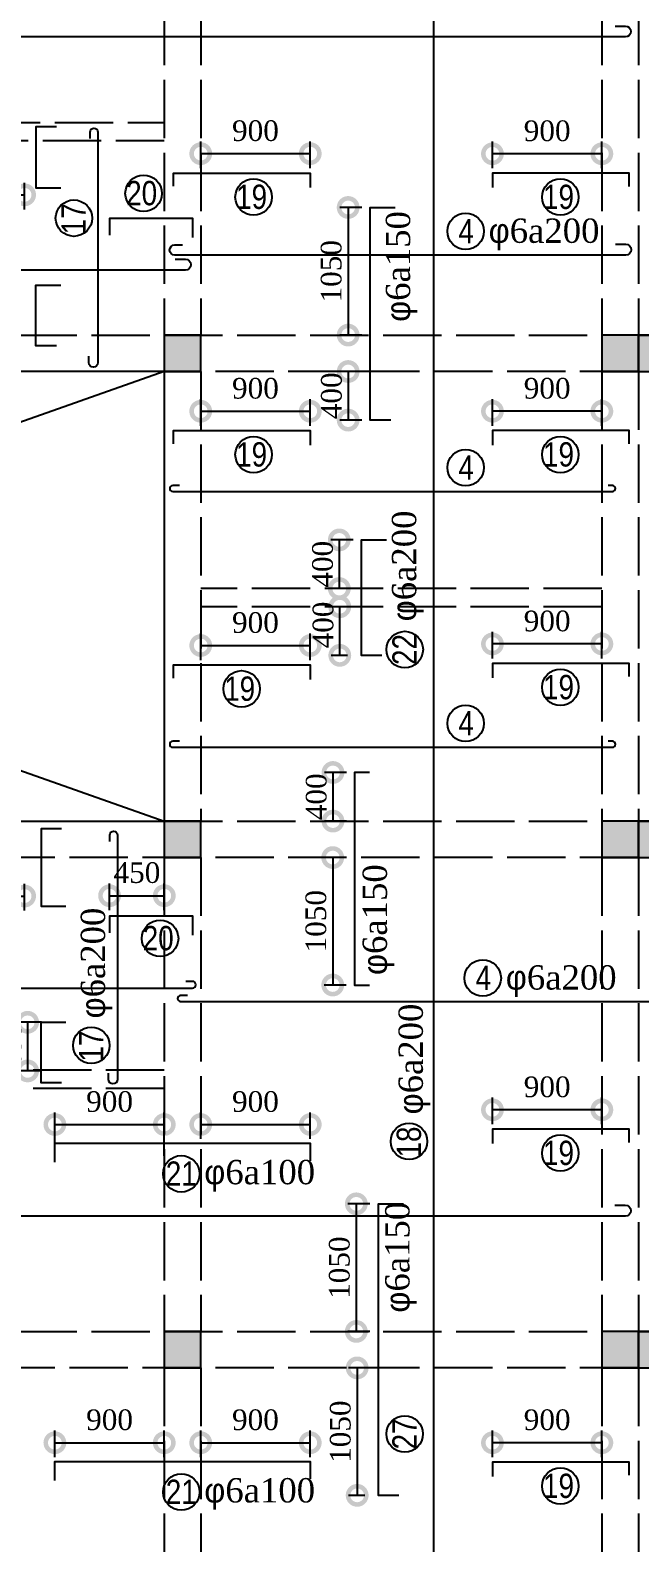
# Model space of a CAD drawing. Extents: x -105064 to -20964, y -943 to 58457.
# Drawn here: x -76599 to -71584, y 33593 to 46041 of the extents above; entities that cross this region are included whole.
import ezdxf

# ---------------------------------------------------------------- set-up
doc = ezdxf.new("R2010")
doc.units = 0
doc.header["$LTSCALE"] = 40
doc.linetypes.add('ACAD_ISO02W100', pattern=[15, 12, -3])
doc.layers.get('0').update_dxf_attribs({"linetype": 'CONTINUOUS'})
doc.layers.get('DEFPOINTS').update_dxf_attribs({"linetype": 'CONTINUOUS'})
for name, color, linetype in [('COT', 3, 'CONTINUOUS'), ('KTHUOT', 6, 'CONTINUOUS'), ('MANH', 2, 'CONTINUOUS'), ('TEXT', 7, 'CONTINUOUS'), ('THEP', 1, 'CONTINUOUS')]:
    doc.layers.add(name, color=color, linetype=linetype)
doc.styles.add('DIM-NEW', font='')
doc.styles.add('VNI-HELVE', font='')
doc.styles.add('VNI-TIMES', font='')
doc.styles.get('DIM-NEW').set_extended_font_data('VNI-Helve-Condense')
doc.styles.get('VNI-HELVE').set_extended_font_data('VNI-Helve')
doc.styles.get('VNI-TIMES').set_extended_font_data('VNI-Times')
doc.dimstyles.new('D1', dxfattribs={"dimscale": 0, "dimtxt": 300, "dimasz": 250, "dimexe": 250, "dimexo": 0, "dimgap": 160, "dimtad": 1, "dimdec": 0, "dimdsep": 46, "dimtxsty": 'VNI-HELVE', "dimblk1": 'ARCHTICK', "dimblk2": 'ARCHTICK', "dimsah": 1, "dimcen": 2.5, "dimclrd": 6, "dimclre": 6, "dimclrt": 6, "dimadec": 0, "dimazin": 0, "dimtfac": 1, "dimtdec": 0, "dimtmove": 0, "dimatfit": 3, "dimldrblk": 'ARCHTICK', "dimfxl": 1, "dimtolj": 1, "dimtzin": 0, "dimarcsym": 0})

# ---------------------------------------------------------------- blocks, each defined once
blk = doc.blocks.new('_DotSmall')
at = {"color": 0, "linetype": 'ByBlock', "const_width": 0.5}
blk.add_lwpolyline([(-0.0625, 0, 1), (0.0625, 0, 1)], format="xyb", close=True, dxfattribs=at)
blk = doc.blocks.new('*D115')
at = {"layer": 'DEFPOINTS', "color": 0, "linetype": 'Continuous', "transparency": 16777216}
for p in [(-76645, 44686), (-77096, 44496), (-76645, 44496)]:
    blk.add_point(p, dxfattribs=at)
at = {"layer": 'KTHUOT', "color": 9, "linetype": 'Continuous', "lineweight": -2, "transparency": 16777216}
for p, q in [((-77096, 44566), (-77096, 44786)), ((-76645, 44566), (-76645, 44786)), ((-77096, 44686), (-76645, 44686))]:
    blk.add_line(p, q, dxfattribs=at)
at = {"layer": 'KTHUOT', "color": 9, "linetype": 'Continuous', "lineweight": -2, "transparency": 16777216, "xscale": 300, "yscale": 300, "zscale": 300, "rotation": 180}
blk.add_blockref('_DotSmall', (-77096, 44686), dxfattribs=at)
at = {"layer": 'KTHUOT', "color": 9, "linetype": 'Continuous', "lineweight": -2, "transparency": 16777216, "xscale": 300, "yscale": 300, "zscale": 300}
blk.add_blockref('_DotSmall', (-76645, 44686), dxfattribs=at)
at = {"layer": 'KTHUOT', "color": 7, "linetype": 'Continuous', "transparency": 16777216, "insert": (-76871, 44874), "char_height": 170, "attachment_point": 5, "style": 'VNI-TIMES'}
blk.add_mtext('\\A1;450', dxfattribs=at)
blk = doc.blocks.new('_ARCHTICK')
at = {"color": 0, "linetype": 'ByBlock', "const_width": 0.15}
blk.add_lwpolyline([(-0.5, -0.5), (0.5, 0.5)], dxfattribs=at)
blk = doc.blocks.new('*D146')
at = {"layer": 'DEFPOINTS', "color": 0, "linetype": 'Continuous', "transparency": 16777216}
for p in [(-74295, 42905), (-75196, 42715), (-74295, 42715)]:
    blk.add_point(p, dxfattribs=at)
at = {"layer": 'KTHUOT', "color": 9, "linetype": 'Continuous', "lineweight": -2, "transparency": 16777216}
for p, q in [((-75196, 42785), (-75196, 43005)), ((-74295, 42785), (-74295, 43005)), ((-75196, 42905), (-74295, 42905))]:
    blk.add_line(p, q, dxfattribs=at)
at = {"layer": 'KTHUOT', "color": 9, "linetype": 'Continuous', "lineweight": -2, "transparency": 16777216, "xscale": 300, "yscale": 300, "zscale": 300, "rotation": 180}
blk.add_blockref('_DotSmall', (-75196, 42905), dxfattribs=at)
at = {"layer": 'KTHUOT', "color": 9, "linetype": 'Continuous', "lineweight": -2, "transparency": 16777216, "xscale": 300, "yscale": 300, "zscale": 300}
blk.add_blockref('_DotSmall', (-74295, 42905), dxfattribs=at)
at = {"layer": 'KTHUOT', "color": 7, "linetype": 'Continuous', "transparency": 16777216, "insert": (-74746, 43093), "char_height": 170, "attachment_point": 5, "style": 'VNI-TIMES'}
blk.add_mtext('\\A1;900', dxfattribs=at)
blk = doc.blocks.new('*D147')
at = {"layer": 'DEFPOINTS', "color": 0, "linetype": 'Continuous', "transparency": 16777216}
for p in [(-72796, 42905), (-72796, 42715), (-71896, 42715)]:
    blk.add_point(p, dxfattribs=at)
at = {"layer": 'KTHUOT', "color": 9, "linetype": 'Continuous', "lineweight": -2, "transparency": 16777216}
for p, q in [((-72796, 42785), (-72796, 43005)), ((-71896, 42785), (-71896, 43005)), ((-71896, 42905), (-72796, 42905))]:
    blk.add_line(p, q, dxfattribs=at)
at = {"layer": 'KTHUOT', "color": 9, "linetype": 'Continuous', "lineweight": -2, "transparency": 16777216, "xscale": 300, "yscale": 300, "zscale": 300, "rotation": 180}
blk.add_blockref('_DotSmall', (-72796, 42905), dxfattribs=at)
at = {"layer": 'KTHUOT', "color": 9, "linetype": 'Continuous', "lineweight": -2, "transparency": 16777216, "xscale": 300, "yscale": 300, "zscale": 300}
blk.add_blockref('_DotSmall', (-71896, 42905), dxfattribs=at)
at = {"layer": 'KTHUOT', "color": 7, "linetype": 'Continuous', "transparency": 16777216, "insert": (-72346, 43093), "char_height": 170, "attachment_point": 5, "style": 'VNI-TIMES'}
blk.add_mtext('\\A1;900', dxfattribs=at)
blk = doc.blocks.new('*D149')
at = {"layer": 'DEFPOINTS', "color": 0, "linetype": 'Continuous', "transparency": 16777216}
for p in [(-72796, 40990), (-72796, 40800), (-71896, 40800)]:
    blk.add_point(p, dxfattribs=at)
at = {"layer": 'KTHUOT', "color": 9, "linetype": 'Continuous', "lineweight": -2, "transparency": 16777216}
for p, q in [((-72796, 40870), (-72796, 41090)), ((-71896, 40870), (-71896, 41090)), ((-71896, 40990), (-72796, 40990))]:
    blk.add_line(p, q, dxfattribs=at)
at = {"layer": 'KTHUOT', "color": 9, "linetype": 'Continuous', "lineweight": -2, "transparency": 16777216, "xscale": 300, "yscale": 300, "zscale": 300, "rotation": 180}
blk.add_blockref('_DotSmall', (-72796, 40990), dxfattribs=at)
at = {"layer": 'KTHUOT', "color": 9, "linetype": 'Continuous', "lineweight": -2, "transparency": 16777216, "xscale": 300, "yscale": 300, "zscale": 300}
blk.add_blockref('_DotSmall', (-71896, 40990), dxfattribs=at)
at = {"layer": 'KTHUOT', "color": 7, "linetype": 'Continuous', "transparency": 16777216, "insert": (-72346, 41178), "char_height": 170, "attachment_point": 5, "style": 'VNI-TIMES'}
blk.add_mtext('\\A1;900', dxfattribs=at)
blk = doc.blocks.new('*D148')
at = {"layer": 'DEFPOINTS', "color": 0, "linetype": 'Continuous', "transparency": 16777216}
for p in [(-74295, 40977), (-75196, 40787), (-74295, 40787)]:
    blk.add_point(p, dxfattribs=at)
at = {"layer": 'KTHUOT', "color": 9, "linetype": 'Continuous', "lineweight": -2, "transparency": 16777216}
for p, q in [((-75196, 40857), (-75196, 41077)), ((-75196, 40977), (-74295, 40977)), ((-74295, 40857), (-74295, 41077))]:
    blk.add_line(p, q, dxfattribs=at)
at = {"layer": 'KTHUOT', "color": 9, "linetype": 'Continuous', "lineweight": -2, "transparency": 16777216, "xscale": 300, "yscale": 300, "zscale": 300, "rotation": 180}
blk.add_blockref('_DotSmall', (-75196, 40977), dxfattribs=at)
at = {"layer": 'KTHUOT', "color": 9, "linetype": 'Continuous', "lineweight": -2, "transparency": 16777216, "xscale": 300, "yscale": 300, "zscale": 300}
blk.add_blockref('_DotSmall', (-74295, 40977), dxfattribs=at)
at = {"layer": 'KTHUOT', "color": 7, "linetype": 'Continuous', "transparency": 16777216, "insert": (-74746, 41165), "char_height": 170, "attachment_point": 5, "style": 'VNI-TIMES'}
blk.add_mtext('\\A1;900', dxfattribs=at)
blk = doc.blocks.new('*D192')
at = {"layer": 'DEFPOINTS', "color": 0, "linetype": 'Continuous', "transparency": 16777216}
for p in [(-75496, 34416), (-76396, 34227), (-75496, 34227)]:
    blk.add_point(p, dxfattribs=at)
at = {"layer": 'KTHUOT', "color": 9, "linetype": 'Continuous', "lineweight": -2, "transparency": 16777216}
for p, q in [((-76396, 34297), (-76396, 34516)), ((-75496, 34297), (-75496, 34516)), ((-76396, 34416), (-75496, 34416))]:
    blk.add_line(p, q, dxfattribs=at)
at = {"layer": 'KTHUOT', "color": 9, "linetype": 'Continuous', "lineweight": -2, "transparency": 16777216, "xscale": 300, "yscale": 300, "zscale": 300, "rotation": 180}
blk.add_blockref('_DotSmall', (-76396, 34416), dxfattribs=at)
at = {"layer": 'KTHUOT', "color": 9, "linetype": 'Continuous', "lineweight": -2, "transparency": 16777216, "xscale": 300, "yscale": 300, "zscale": 300}
blk.add_blockref('_DotSmall', (-75496, 34416), dxfattribs=at)
at = {"layer": 'KTHUOT', "color": 7, "linetype": 'Continuous', "transparency": 16777216, "insert": (-75946, 34604), "char_height": 170, "attachment_point": 5, "style": 'VNI-TIMES'}
blk.add_mtext('\\A1;900', dxfattribs=at)
blk = doc.blocks.new('*D191')
at = {"layer": 'DEFPOINTS', "color": 0, "linetype": 'Continuous', "transparency": 16777216}
for p in [(-74295, 34416), (-75196, 34227), (-74295, 34227)]:
    blk.add_point(p, dxfattribs=at)
at = {"layer": 'KTHUOT', "color": 9, "linetype": 'Continuous', "lineweight": -2, "transparency": 16777216}
for p, q in [((-75196, 34297), (-75196, 34516)), ((-74295, 34297), (-74295, 34516)), ((-75196, 34416), (-74295, 34416))]:
    blk.add_line(p, q, dxfattribs=at)
at = {"layer": 'KTHUOT', "color": 9, "linetype": 'Continuous', "lineweight": -2, "transparency": 16777216, "xscale": 300, "yscale": 300, "zscale": 300, "rotation": 180}
blk.add_blockref('_DotSmall', (-75196, 34416), dxfattribs=at)
at = {"layer": 'KTHUOT', "color": 9, "linetype": 'Continuous', "lineweight": -2, "transparency": 16777216, "xscale": 300, "yscale": 300, "zscale": 300}
blk.add_blockref('_DotSmall', (-74295, 34416), dxfattribs=at)
at = {"layer": 'KTHUOT', "color": 7, "linetype": 'Continuous', "transparency": 16777216, "insert": (-74746, 34604), "char_height": 170, "attachment_point": 5, "style": 'VNI-TIMES'}
blk.add_mtext('\\A1;900', dxfattribs=at)
blk = doc.blocks.new('*D193')
at = {"layer": 'DEFPOINTS', "color": 0, "linetype": 'Continuous', "transparency": 16777216}
for p in [(-72796, 34416), (-72796, 34227), (-71896, 34227)]:
    blk.add_point(p, dxfattribs=at)
at = {"layer": 'KTHUOT', "color": 9, "linetype": 'Continuous', "lineweight": -2, "transparency": 16777216}
for p, q in [((-72796, 34297), (-72796, 34516)), ((-71896, 34297), (-71896, 34516)), ((-71896, 34416), (-72796, 34416))]:
    blk.add_line(p, q, dxfattribs=at)
at = {"layer": 'KTHUOT', "color": 9, "linetype": 'Continuous', "lineweight": -2, "transparency": 16777216, "xscale": 300, "yscale": 300, "zscale": 300, "rotation": 180}
blk.add_blockref('_DotSmall', (-72796, 34416), dxfattribs=at)
at = {"layer": 'KTHUOT', "color": 9, "linetype": 'Continuous', "lineweight": -2, "transparency": 16777216, "xscale": 300, "yscale": 300, "zscale": 300}
blk.add_blockref('_DotSmall', (-71896, 34416), dxfattribs=at)
at = {"layer": 'KTHUOT', "color": 7, "linetype": 'Continuous', "transparency": 16777216, "insert": (-72346, 34604), "char_height": 170, "attachment_point": 5, "style": 'VNI-TIMES'}
blk.add_mtext('\\A1;900', dxfattribs=at)
blk = doc.blocks.new('*D255')
at = {"layer": 'DEFPOINTS', "color": 0, "linetype": 'Continuous', "transparency": 16777216}
for p in [(-75496, 37035), (-76396, 36707), (-75496, 36707)]:
    blk.add_point(p, dxfattribs=at)
at = {"layer": 'KTHUOT', "color": 9, "linetype": 'Continuous', "lineweight": -2, "transparency": 16777216}
for p, q in [((-76396, 36777), (-76396, 37135)), ((-75496, 36777), (-75496, 37135)), ((-76396, 37035), (-75496, 37035))]:
    blk.add_line(p, q, dxfattribs=at)
at = {"layer": 'KTHUOT', "color": 9, "linetype": 'Continuous', "lineweight": -2, "transparency": 16777216, "xscale": 300, "yscale": 300, "zscale": 300, "rotation": 180}
blk.add_blockref('_DotSmall', (-76396, 37035), dxfattribs=at)
at = {"layer": 'KTHUOT', "color": 9, "linetype": 'Continuous', "lineweight": -2, "transparency": 16777216, "xscale": 300, "yscale": 300, "zscale": 300}
blk.add_blockref('_DotSmall', (-75496, 37035), dxfattribs=at)
at = {"layer": 'KTHUOT', "color": 7, "linetype": 'Continuous', "transparency": 16777216, "insert": (-75946, 37223), "char_height": 170, "attachment_point": 5, "style": 'VNI-TIMES'}
blk.add_mtext('\\A1;900', dxfattribs=at)
blk = doc.blocks.new('*D254')
at = {"layer": 'DEFPOINTS', "color": 0, "linetype": 'Continuous', "transparency": 16777216}
for p in [(-74295, 37035), (-75196, 36846), (-74295, 36846)]:
    blk.add_point(p, dxfattribs=at)
at = {"layer": 'KTHUOT', "color": 9, "linetype": 'Continuous', "lineweight": -2, "transparency": 16777216}
for p, q in [((-75196, 36916), (-75196, 37135)), ((-74295, 36916), (-74295, 37135)), ((-75196, 37035), (-74295, 37035))]:
    blk.add_line(p, q, dxfattribs=at)
at = {"layer": 'KTHUOT', "color": 9, "linetype": 'Continuous', "lineweight": -2, "transparency": 16777216, "xscale": 300, "yscale": 300, "zscale": 300, "rotation": 180}
blk.add_blockref('_DotSmall', (-75196, 37035), dxfattribs=at)
at = {"layer": 'KTHUOT', "color": 9, "linetype": 'Continuous', "lineweight": -2, "transparency": 16777216, "xscale": 300, "yscale": 300, "zscale": 300}
blk.add_blockref('_DotSmall', (-74295, 37035), dxfattribs=at)
at = {"layer": 'KTHUOT', "color": 7, "linetype": 'Continuous', "transparency": 16777216, "insert": (-74746, 37223), "char_height": 170, "attachment_point": 5, "style": 'VNI-TIMES'}
blk.add_mtext('\\A1;900', dxfattribs=at)
blk = doc.blocks.new('*D253')
at = {"layer": 'DEFPOINTS', "color": 0, "linetype": 'Continuous', "transparency": 16777216}
for p in [(-72796, 37156), (-72796, 36967), (-71896, 36967)]:
    blk.add_point(p, dxfattribs=at)
at = {"layer": 'KTHUOT', "color": 9, "linetype": 'Continuous', "lineweight": -2, "transparency": 16777216}
for p, q in [((-72796, 37037), (-72796, 37256)), ((-71896, 37037), (-71896, 37256)), ((-71896, 37156), (-72796, 37156))]:
    blk.add_line(p, q, dxfattribs=at)
at = {"layer": 'KTHUOT', "color": 9, "linetype": 'Continuous', "lineweight": -2, "transparency": 16777216, "xscale": 300, "yscale": 300, "zscale": 300, "rotation": 180}
blk.add_blockref('_DotSmall', (-72796, 37156), dxfattribs=at)
at = {"layer": 'KTHUOT', "color": 9, "linetype": 'Continuous', "lineweight": -2, "transparency": 16777216, "xscale": 300, "yscale": 300, "zscale": 300}
blk.add_blockref('_DotSmall', (-71896, 37156), dxfattribs=at)
at = {"layer": 'KTHUOT', "color": 7, "linetype": 'Continuous', "transparency": 16777216, "insert": (-72346, 37344), "char_height": 170, "attachment_point": 5, "style": 'VNI-TIMES'}
blk.add_mtext('\\A1;900', dxfattribs=at)
blk = doc.blocks.new('*D264')
at = {"layer": 'DEFPOINTS', "color": 0, "linetype": 'Continuous', "transparency": 16777216}
for p in [(-76645, 38915), (-77096, 38725), (-76645, 38725)]:
    blk.add_point(p, dxfattribs=at)
at = {"layer": 'KTHUOT', "color": 9, "linetype": 'Continuous', "lineweight": -2, "transparency": 16777216}
for p, q in [((-77096, 38795), (-77096, 39015)), ((-76645, 38795), (-76645, 39015)), ((-77096, 38915), (-76645, 38915))]:
    blk.add_line(p, q, dxfattribs=at)
at = {"layer": 'KTHUOT', "color": 9, "linetype": 'Continuous', "lineweight": -2, "transparency": 16777216, "xscale": 300, "yscale": 300, "zscale": 300, "rotation": 180}
blk.add_blockref('_DotSmall', (-77096, 38915), dxfattribs=at)
at = {"layer": 'KTHUOT', "color": 9, "linetype": 'Continuous', "lineweight": -2, "transparency": 16777216, "xscale": 300, "yscale": 300, "zscale": 300}
blk.add_blockref('_DotSmall', (-76645, 38915), dxfattribs=at)
at = {"layer": 'KTHUOT', "color": 7, "linetype": 'Continuous', "transparency": 16777216, "insert": (-76871, 39103), "char_height": 170, "attachment_point": 5, "style": 'VNI-TIMES'}
blk.add_mtext('\\A1;450', dxfattribs=at)
blk = doc.blocks.new('*D280')
at = {"layer": 'DEFPOINTS', "color": 0, "linetype": 'Continuous', "transparency": 16777216}
for p in [(-75496, 38918), (-75946, 38729), (-75496, 38729)]:
    blk.add_point(p, dxfattribs=at)
at = {"layer": 'KTHUOT', "color": 9, "linetype": 'Continuous', "lineweight": -2, "transparency": 16777216}
for p, q in [((-75946, 38799), (-75946, 39018)), ((-75496, 38799), (-75496, 39018)), ((-75946, 38918), (-75496, 38918))]:
    blk.add_line(p, q, dxfattribs=at)
at = {"layer": 'KTHUOT', "color": 9, "linetype": 'Continuous', "lineweight": -2, "transparency": 16777216, "xscale": 300, "yscale": 300, "zscale": 300, "rotation": 180}
blk.add_blockref('_DotSmall', (-75946, 38918), dxfattribs=at)
at = {"layer": 'KTHUOT', "color": 9, "linetype": 'Continuous', "lineweight": -2, "transparency": 16777216, "xscale": 300, "yscale": 300, "zscale": 300}
blk.add_blockref('_DotSmall', (-75496, 38918), dxfattribs=at)
at = {"layer": 'KTHUOT', "color": 7, "linetype": 'Continuous', "transparency": 16777216, "insert": (-75721, 39107), "char_height": 170, "attachment_point": 5, "style": 'VNI-TIMES'}
blk.add_mtext('\\A1;450', dxfattribs=at)
blk = doc.blocks.new('*D338')
at = {"layer": 'DEFPOINTS', "color": 0, "linetype": 'Continuous', "transparency": 16777216}
for p in [(-74295, 45025), (-75196, 44835), (-74295, 44835)]:
    blk.add_point(p, dxfattribs=at)
at = {"layer": 'KTHUOT', "color": 9, "linetype": 'Continuous', "lineweight": -2, "transparency": 16777216}
for p, q in [((-75196, 44905), (-75196, 45125)), ((-74295, 44905), (-74295, 45125)), ((-75196, 45025), (-74295, 45025))]:
    blk.add_line(p, q, dxfattribs=at)
at = {"layer": 'KTHUOT', "color": 9, "linetype": 'Continuous', "lineweight": -2, "transparency": 16777216, "xscale": 300, "yscale": 300, "zscale": 300, "rotation": 180}
blk.add_blockref('_DotSmall', (-75196, 45025), dxfattribs=at)
at = {"layer": 'KTHUOT', "color": 9, "linetype": 'Continuous', "lineweight": -2, "transparency": 16777216, "xscale": 300, "yscale": 300, "zscale": 300}
blk.add_blockref('_DotSmall', (-74295, 45025), dxfattribs=at)
at = {"layer": 'KTHUOT', "color": 7, "linetype": 'Continuous', "transparency": 16777216, "insert": (-74746, 45213), "char_height": 170, "attachment_point": 5, "style": 'VNI-TIMES'}
blk.add_mtext('\\A1;900', dxfattribs=at)
blk = doc.blocks.new('*D339')
at = {"layer": 'DEFPOINTS', "color": 0, "linetype": 'Continuous', "transparency": 16777216}
for p in [(-72796, 45024), (-72796, 44835), (-71896, 44835)]:
    blk.add_point(p, dxfattribs=at)
at = {"layer": 'KTHUOT', "color": 9, "linetype": 'Continuous', "lineweight": -2, "transparency": 16777216}
for p, q in [((-72796, 44905), (-72796, 45124)), ((-71896, 44905), (-71896, 45124)), ((-71896, 45024), (-72796, 45024))]:
    blk.add_line(p, q, dxfattribs=at)
at = {"layer": 'KTHUOT', "color": 9, "linetype": 'Continuous', "lineweight": -2, "transparency": 16777216, "xscale": 300, "yscale": 300, "zscale": 300, "rotation": 180}
blk.add_blockref('_DotSmall', (-72796, 45024), dxfattribs=at)
at = {"layer": 'KTHUOT', "color": 9, "linetype": 'Continuous', "lineweight": -2, "transparency": 16777216, "xscale": 300, "yscale": 300, "zscale": 300}
blk.add_blockref('_DotSmall', (-71896, 45024), dxfattribs=at)
at = {"layer": 'KTHUOT', "color": 7, "linetype": 'Continuous', "transparency": 16777216, "insert": (-72346, 45212), "char_height": 170, "attachment_point": 5, "style": 'VNI-TIMES'}
blk.add_mtext('\\A1;900', dxfattribs=at)
blk = doc.blocks.new('*D348')
at = {"layer": 'DEFPOINTS', "color": 0, "linetype": 'Continuous', "transparency": 16777216}
for p in [(-73801, 44582), (-73983, 43532), (-73801, 43532)]:
    blk.add_point(p, dxfattribs=at)
at = {"layer": 'KTHUOT', "color": 9, "linetype": 'Continuous', "lineweight": -2, "transparency": 16777216}
for p, q in [((-73871, 44582), (-74053, 44582)), ((-73983, 44582), (-73983, 43532)), ((-73871, 43532), (-74053, 43532))]:
    blk.add_line(p, q, dxfattribs=at)
at = {"layer": 'KTHUOT', "color": 9, "linetype": 'Continuous', "lineweight": -2, "transparency": 16777216, "xscale": 300, "yscale": 300, "zscale": 300}
for p, rotation in [((-73983, 44582), 90), ((-73983, 43532), 270)]:
    blk.add_blockref('_DotSmall', p, dxfattribs=dict(at, rotation=rotation))
at = {"layer": 'KTHUOT', "color": 7, "linetype": 'Continuous', "transparency": 16777216, "insert": (-74122, 44057), "char_height": 170, "attachment_point": 5, "rotation": 90, "style": 'VNI-TIMES'}
blk.add_mtext('\\A1;1050', dxfattribs=at)
blk = doc.blocks.new('*D363')
at = {"layer": 'DEFPOINTS', "color": 0, "linetype": 'Continuous', "transparency": 16777216}
for p in [(-73801, 43232), (-73983, 42832), (-73801, 42832)]:
    blk.add_point(p, dxfattribs=at)
at = {"layer": 'KTHUOT', "color": 9, "linetype": 'Continuous', "lineweight": -2, "transparency": 16777216}
for p, q in [((-73871, 43232), (-74053, 43232)), ((-73983, 43232), (-73983, 42832)), ((-73871, 42832), (-74053, 42832))]:
    blk.add_line(p, q, dxfattribs=at)
at = {"layer": 'KTHUOT', "color": 9, "linetype": 'Continuous', "lineweight": -2, "transparency": 16777216, "xscale": 300, "yscale": 300, "zscale": 300}
for p, rotation in [((-73983, 43232), 90), ((-73983, 42832), 270)]:
    blk.add_blockref('_DotSmall', p, dxfattribs=dict(at, rotation=rotation))
at = {"layer": 'KTHUOT', "color": 7, "linetype": 'Continuous', "transparency": 16777216, "insert": (-74120, 43032), "char_height": 170, "attachment_point": 5, "rotation": 90, "style": 'VNI-TIMES'}
blk.add_mtext('\\A1;400', dxfattribs=at)
blk = doc.blocks.new('*D372')
at = {"layer": 'DEFPOINTS', "color": 0, "linetype": 'Continuous', "transparency": 16777216}
for p in [(-74052, 41296), (-73919, 41296), (-73919, 40896)]:
    blk.add_point(p, dxfattribs=at)
at = {"layer": 'KTHUOT', "color": 9, "linetype": 'Continuous', "lineweight": -2, "transparency": 16777216}
for p, q in [((-73989, 41296), (-74122, 41296)), ((-74052, 40896), (-74052, 41296)), ((-73989, 40896), (-74122, 40896))]:
    blk.add_line(p, q, dxfattribs=at)
at = {"layer": 'KTHUOT', "color": 9, "linetype": 'Continuous', "lineweight": -2, "transparency": 16777216, "xscale": 300, "yscale": 300, "zscale": 300}
for p, rotation in [((-74052, 41296), 90), ((-74052, 40896), 270)]:
    blk.add_blockref('_DotSmall', p, dxfattribs=dict(at, rotation=rotation))
at = {"layer": 'KTHUOT', "color": 7, "linetype": 'Continuous', "transparency": 16777216, "insert": (-74189, 41146), "char_height": 170, "attachment_point": 5, "rotation": 90, "style": 'VNI-TIMES'}
blk.add_mtext('\\A1;400', dxfattribs=at)
blk = doc.blocks.new('*D373')
at = {"layer": 'DEFPOINTS', "color": 0, "linetype": 'Continuous', "transparency": 16777216}
for p in [(-73873, 41846), (-74056, 41446), (-73873, 41446)]:
    blk.add_point(p, dxfattribs=at)
at = {"layer": 'KTHUOT', "color": 9, "linetype": 'Continuous', "lineweight": -2, "transparency": 16777216}
for p, q in [((-73943, 41846), (-74126, 41846)), ((-74056, 41846), (-74056, 41446)), ((-73943, 41446), (-74126, 41446))]:
    blk.add_line(p, q, dxfattribs=at)
at = {"layer": 'KTHUOT', "color": 9, "linetype": 'Continuous', "lineweight": -2, "transparency": 16777216, "xscale": 300, "yscale": 300, "zscale": 300}
for p, rotation in [((-74056, 41846), 90), ((-74056, 41446), 270)]:
    blk.add_blockref('_DotSmall', p, dxfattribs=dict(at, rotation=rotation))
at = {"layer": 'KTHUOT', "color": 7, "linetype": 'Continuous', "transparency": 16777216, "insert": (-74193, 41646), "char_height": 170, "attachment_point": 5, "rotation": 90, "style": 'VNI-TIMES'}
blk.add_mtext('\\A1;400', dxfattribs=at)
blk = doc.blocks.new('*D429')
at = {"layer": 'DEFPOINTS', "color": 0, "linetype": 'Continuous', "transparency": 16777216}
for p in [(-73930, 39232), (-74110, 38183), (-73930, 38183)]:
    blk.add_point(p, dxfattribs=at)
at = {"layer": 'KTHUOT', "color": 9, "linetype": 'Continuous', "lineweight": -2, "transparency": 16777216}
for p, q in [((-74000, 39232), (-74180, 39232)), ((-74110, 39232), (-74110, 38183)), ((-74000, 38183), (-74180, 38183))]:
    blk.add_line(p, q, dxfattribs=at)
at = {"layer": 'KTHUOT', "color": 9, "linetype": 'Continuous', "lineweight": -2, "transparency": 16777216, "xscale": 300, "yscale": 300, "zscale": 300}
for p, rotation in [((-74110, 39232), 90), ((-74110, 38183), 270)]:
    blk.add_blockref('_DotSmall', p, dxfattribs=dict(at, rotation=rotation))
at = {"layer": 'KTHUOT', "color": 7, "linetype": 'Continuous', "transparency": 16777216, "insert": (-74248, 38708), "char_height": 170, "attachment_point": 5, "rotation": 90, "style": 'VNI-TIMES'}
blk.add_mtext('\\A1;1050', dxfattribs=at)
blk = doc.blocks.new('*D430')
at = {"layer": 'DEFPOINTS', "color": 0, "linetype": 'Continuous', "transparency": 16777216}
for p in [(-73734, 36382), (-73916, 35332), (-73734, 35332)]:
    blk.add_point(p, dxfattribs=at)
at = {"layer": 'KTHUOT', "color": 9, "linetype": 'Continuous', "lineweight": -2, "transparency": 16777216}
for p, q in [((-73804, 36382), (-73986, 36382)), ((-73916, 36382), (-73916, 35332)), ((-73804, 35332), (-73986, 35332))]:
    blk.add_line(p, q, dxfattribs=at)
at = {"layer": 'KTHUOT', "color": 9, "linetype": 'Continuous', "lineweight": -2, "transparency": 16777216, "xscale": 300, "yscale": 300, "zscale": 300}
for p, rotation in [((-73916, 36382), 90), ((-73916, 35332), 270)]:
    blk.add_blockref('_DotSmall', p, dxfattribs=dict(at, rotation=rotation))
at = {"layer": 'KTHUOT', "color": 7, "linetype": 'Continuous', "transparency": 16777216, "insert": (-74055, 35857), "char_height": 170, "attachment_point": 5, "rotation": 90, "style": 'VNI-TIMES'}
blk.add_mtext('\\A1;1050', dxfattribs=at)
blk = doc.blocks.new('*D431')
at = {"layer": 'DEFPOINTS', "color": 0, "linetype": 'Continuous', "transparency": 16777216}
for p in [(-73776, 35032), (-73909, 33983), (-73776, 33983)]:
    blk.add_point(p, dxfattribs=at)
at = {"layer": 'KTHUOT', "color": 9, "linetype": 'Continuous', "lineweight": -2, "transparency": 16777216}
for p, q in [((-73846, 35032), (-73979, 35032)), ((-73909, 35032), (-73909, 33983)), ((-73846, 33983), (-73979, 33983))]:
    blk.add_line(p, q, dxfattribs=at)
at = {"layer": 'KTHUOT', "color": 9, "linetype": 'Continuous', "lineweight": -2, "transparency": 16777216, "xscale": 300, "yscale": 300, "zscale": 300}
for p, rotation in [((-73909, 35032), 90), ((-73909, 33983), 270)]:
    blk.add_blockref('_DotSmall', p, dxfattribs=dict(at, rotation=rotation))
at = {"layer": 'KTHUOT', "color": 7, "linetype": 'Continuous', "transparency": 16777216, "insert": (-74047, 34507), "char_height": 170, "attachment_point": 5, "rotation": 90, "style": 'VNI-TIMES'}
blk.add_mtext('\\A1;1050', dxfattribs=at)
blk = doc.blocks.new('*D433')
at = {"layer": 'DEFPOINTS', "color": 0, "linetype": 'Continuous', "transparency": 16777216}
for p in [(-73801, 43232), (-73983, 42832), (-73801, 42832)]:
    blk.add_point(p, dxfattribs=at)
at = {"layer": 'KTHUOT', "color": 9, "linetype": 'Continuous', "lineweight": -2, "transparency": 16777216}
for p, q in [((-73871, 43232), (-74053, 43232)), ((-73983, 43232), (-73983, 42832)), ((-73871, 42832), (-74053, 42832))]:
    blk.add_line(p, q, dxfattribs=at)
at = {"layer": 'KTHUOT', "color": 9, "linetype": 'Continuous', "lineweight": -2, "transparency": 16777216, "xscale": 300, "yscale": 300, "zscale": 300}
for p, rotation in [((-73983, 43232), 90), ((-73983, 42832), 270)]:
    blk.add_blockref('_DotSmall', p, dxfattribs=dict(at, rotation=rotation))
at = {"layer": 'KTHUOT', "color": 7, "linetype": 'Continuous', "transparency": 16777216, "insert": (-74120, 43032), "char_height": 170, "attachment_point": 5, "rotation": 90, "style": 'VNI-TIMES'}
blk.add_mtext('\\A1;400', dxfattribs=at)
blk = doc.blocks.new('*D434')
at = {"layer": 'DEFPOINTS', "color": 0, "linetype": 'Continuous', "transparency": 16777216}
for p in [(-73926, 39932), (-74108, 39532), (-73926, 39532)]:
    blk.add_point(p, dxfattribs=at)
at = {"layer": 'KTHUOT', "color": 9, "linetype": 'Continuous', "lineweight": -2, "transparency": 16777216}
for p, q in [((-73996, 39932), (-74178, 39932)), ((-74108, 39932), (-74108, 39532)), ((-73996, 39532), (-74178, 39532))]:
    blk.add_line(p, q, dxfattribs=at)
at = {"layer": 'KTHUOT', "color": 9, "linetype": 'Continuous', "lineweight": -2, "transparency": 16777216, "xscale": 300, "yscale": 300, "zscale": 300}
for p, rotation in [((-74108, 39932), 90), ((-74108, 39532), 270)]:
    blk.add_blockref('_DotSmall', p, dxfattribs=dict(at, rotation=rotation))
at = {"layer": 'KTHUOT', "color": 7, "linetype": 'Continuous', "transparency": 16777216, "insert": (-74245, 39732), "char_height": 170, "attachment_point": 5, "rotation": 90, "style": 'VNI-TIMES'}
blk.add_mtext('\\A1;400', dxfattribs=at)
blk = doc.blocks.new('*D450')
at = {"layer": 'DEFPOINTS', "color": 0, "linetype": 'Continuous', "transparency": 16777216}
for p in [(-76437, 37876), (-76620, 37476), (-76437, 37476)]:
    blk.add_point(p, dxfattribs=at)
at = {"layer": 'KTHUOT', "color": 9, "linetype": 'Continuous', "lineweight": -2, "transparency": 16777216}
for p, q in [((-76507, 37876), (-76690, 37876)), ((-76620, 37876), (-76620, 37476)), ((-76507, 37476), (-76690, 37476))]:
    blk.add_line(p, q, dxfattribs=at)
at = {"layer": 'KTHUOT', "color": 9, "linetype": 'Continuous', "lineweight": -2, "transparency": 16777216, "xscale": 300, "yscale": 300, "zscale": 300}
for p, rotation in [((-76620, 37876), 90), ((-76620, 37476), 270)]:
    blk.add_blockref('_DotSmall', p, dxfattribs=dict(at, rotation=rotation))
at = {"layer": 'KTHUOT', "color": 7, "linetype": 'Continuous', "transparency": 16777216, "insert": (-76757, 37676), "char_height": 170, "attachment_point": 5, "rotation": 90, "style": 'VNI-TIMES'}
blk.add_mtext('\\A1;400', dxfattribs=at)

msp = doc.modelspace()

# ---------------------------------------------------------------- linework, layer by layer
at = {"layer": 'COT'}
for points in [[(-75495.8, 43232.4), (-75195.8, 43232.4), (-75195.8, 43532.4), (-75495.8, 43532.4)], [(-71895.8, 43232.4), (-71595.8, 43232.4), (-71595.8, 43532.4), (-71895.8, 43532.4)], [(-71595.8, 43232.4), (-71295.8, 43232.4), (-71295.8, 43532.4), (-71595.8, 43532.4)], [(-75495.8, 39232.4), (-75195.8, 39232.4), (-75195.8, 39532.4), (-75495.8, 39532.4)], [(-71895.8, 39232.4), (-71595.8, 39232.4), (-71595.8, 39532.4), (-71895.8, 39532.4)], [(-71595.8, 39232.4), (-71295.8, 39232.4), (-71295.8, 39532.4), (-71595.8, 39532.4)], [(-75495.8, 35032.4), (-75195.8, 35032.4), (-75195.8, 35332.4), (-75495.8, 35332.4)], [(-71895.8, 35032.4), (-71595.8, 35032.4), (-71595.8, 35332.4), (-71895.8, 35332.4)], [(-71595.8, 35032.4), (-71295.8, 35032.4), (-71295.8, 35332.4), (-71595.8, 35332.4)]]:
    msp.add_lwpolyline(points, close=True, dxfattribs=at)
for points in [[(-75495.8, 43232.4), (-75195.8, 43232.4), (-75495.8, 43532.4), (-75195.8, 43532.4)], [(-71895.8, 43232.4), (-71595.8, 43232.4), (-71895.8, 43532.4), (-71595.8, 43532.4)], [(-71595.8, 43232.4), (-71295.8, 43232.4), (-71595.8, 43532.4), (-71295.8, 43532.4)], [(-75495.8, 39232.4), (-75195.8, 39232.4), (-75495.8, 39532.4), (-75195.8, 39532.4)], [(-71895.8, 39232.4), (-71595.8, 39232.4), (-71895.8, 39532.4), (-71595.8, 39532.4)], [(-71595.8, 39232.4), (-71295.8, 39232.4), (-71595.8, 39532.4), (-71295.8, 39532.4)], [(-75495.8, 35032.4), (-75195.8, 35032.4), (-75495.8, 35332.4), (-75195.8, 35332.4)], [(-71895.8, 35032.4), (-71595.8, 35032.4), (-71895.8, 35332.4), (-71595.8, 35332.4)], [(-71595.8, 35032.4), (-71295.8, 35032.4), (-71595.8, 35332.4), (-71295.8, 35332.4)]]:
    msp.add_solid(points, dxfattribs=at)
at = {"layer": 'KTHUOT', "color": 6, "linetype": 'Continuous'}
for centre in [(-75666.5, 44698.3), (-74761.5, 44668.2), (-72236.8, 44667.6), (-76239.7, 44494.3), (-73016.7, 44386.3), (-74761.5, 42548.2), (-72236.8, 42548.2), (-73016.7, 42441.4), (-73517.3, 40943.8), (-74860.1, 40620.1), (-72236.8, 40632.9), (-73016.7, 40336.6), (-75530.2, 38566.8), (-72875.6, 38240.6), (-76096.7, 37686.1), (-73482.1, 36896.4), (-72236.8, 36799.7), (-75356.3, 36629), (-73518, 34488.3), (-75356.3, 34010.1), (-72236.8, 34059.7)]:
    msp.add_circle(centre, 150, dxfattribs=at)
at = {"layer": 'MANH', "linetype": 'ACAD_ISO02W100'}
for p, q in [((-75495.8, 47432.4), (-75495.8, 43532.4)), ((-75195.8, 47432.4), (-75195.8, 43532.4)), ((-71895.8, 47432.4), (-71895.8, 43532.4)), ((-71595.8, 47432.4), (-71595.8, 43532.4)), ((-78795.8, 45282.4), (-75495.8, 45282.4)), ((-77095.8, 45132.4), (-75495.8, 45132.4)), ((-79095.8, 43532.4), (-75495.8, 43532.4)), ((-75495.8, 43532.4), (-71895.8, 43532.4)), ((-71595.8, 43532.4), (-68595.8, 43532.4)), ((-75195.8, 43232.4), (-75195.8, 39532.4)), ((-71595.8, 43232.4), (-75195.8, 43232.4)), ((-71895.8, 43232.4), (-71895.8, 39532.4)), ((-71595.8, 43232.4), (-71595.8, 39532.4)), ((-71895.8, 41445.8), (-75195.8, 41445.8)), ((-71895.8, 41295.8), (-75195.8, 41295.8)), ((-75495.8, 39532.4), (-71895.8, 39532.4)), ((-71595.8, 39532.4), (-69145.8, 39532.4)), ((-75195.8, 39232.4), (-78795.8, 39232.4)), ((-75495.8, 39232.4), (-75495.8, 35332.4)), ((-75195.8, 39232.4), (-75195.8, 35332.4)), ((-71595.8, 39232.4), (-75195.8, 39232.4)), ((-71895.8, 39232.4), (-71895.8, 35332.4)), ((-71595.8, 39232.4), (-71595.8, 35332.4)), ((-75495.8, 37482.4), (-77095.8, 37482.4)), ((-75495.8, 37332.4), (-78795.8, 37332.4)), ((-79095.8, 35332.4), (-75495.8, 35332.4)), ((-75495.8, 35332.4), (-71895.8, 35332.4)), ((-71595.8, 35332.4), (-68595.8, 35332.4)), ((-75195.8, 35032.4), (-78795.8, 35032.4)), ((-75495.8, 35032.4), (-75495.8, 31132.4)), ((-75195.8, 35032.4), (-75195.8, 31132.4)), ((-71595.8, 35032.4), (-75195.8, 35032.4)), ((-71895.8, 35032.4), (-71895.8, 31132.4)), ((-71595.8, 35032.4), (-71595.8, 31132.4))]:
    msp.add_line(p, q, dxfattribs=at)
at = {"layer": 'MANH', "color": 9}
for p, q in [((-75495.8, 43232.4), (-85995.8, 39532.4)), ((-85995.8, 43232.4), (-75495.8, 39532.4))]:
    msp.add_line(p, q, dxfattribs=at)
at = {"layer": 'MANH', "linetype": 'Continuous'}
for p, q in [((-75195.8, 43232.4), (-78795.8, 43232.4)), ((-75495.8, 43232.4), (-75495.8, 39532.4)), ((-79095.8, 39532.4), (-75495.8, 39532.4))]:
    msp.add_line(p, q, dxfattribs=at)
at = {"layer": 'THEP'}
for points in [[(-73280.6, 51632.4), (-73280.6, 29385.9, -1), (-73351.7, 29385.9), (-73351.7, 29449.1)], [(-71787.3, 46075.4), (-71702.2, 46075.4, -1), (-71702.2, 45985.1), (-71702.2, 45985.1), (-99389.6, 45985.1, -1), (-99389.6, 46070), (-99325.5, 46070)], [(-76105.8, 45150.6), (-76105.8, 45203.2, -1), (-76042.6, 45203.2), (-76042.6, 43305.3, -1), (-76116.4, 43305.3), (-76116.4, 43357.9)], [(-71784.6, 44279.8), (-71699.4, 44279.8, -1), (-71699.4, 44189.5), (-71699.4, 44189.5), (-75409.5, 44189.5, -1), (-75409.5, 44274.3), (-75345.4, 44274.3)], [(-75407.2, 44156.8), (-75322, 44156.8, -1), (-75322, 44066.5), (-75322, 44066.5), (-82609.5, 44066.5, -1), (-82609.5, 44151.4), (-82545.4, 44151.4)], [(-75369.6, 42294.2), (-75426.3, 42294.2, 1), (-75426.3, 42244.6), (-71809.6, 42244.6, 1), (-71809.6, 42294.2), (-71845, 42294.2)], [(-75369.6, 40189.4), (-75426.3, 40189.4, 1), (-75426.3, 40139.8), (-71809.6, 40139.8, 1), (-71809.6, 40189.4), (-71845, 40189.4)], [(-75944.4, 39365), (-75944.4, 39417.6, -1), (-75881.2, 39417.6), (-75881.2, 37405.3, -1), (-75955, 37405.3), (-75955, 37457.9)], [(-82526.7, 38227), (-82609.5, 38227, 1), (-82609.5, 38158), (-75264.2, 38158, 1), (-75264.2, 38213.2), (-75319.4, 38213.2)], [(-75304.8, 38096.7), (-75361.5, 38096.7, 1), (-75361.5, 38047.1), (-69144.7, 38047.1, 1), (-69144.7, 38096.7), (-69180.2, 38096.7)], [(-71788.2, 36370.7), (-71703, 36370.7, -1), (-71703, 36280.4), (-71703, 36280.4), (-99390.5, 36280.4, -1), (-99390.5, 36365.2), (-99326.4, 36365.2)]]:
    msp.add_lwpolyline(points, format="xyb", dxfattribs=at)
for points in [[(-76383.9, 45245.2), (-76551.7, 45245.2), (-76551.7, 44743.7), (-76346.8, 44743.7)], [(-75419.5, 44756.5), (-75419.5, 44865.3), (-74295.4, 44865.3), (-74295.4, 44746.8)], [(-71672.2, 44755.9), (-71672.2, 44864.7), (-72796.3, 44864.7), (-72796.3, 44746.2)], [(-73633.1, 42832.4), (-73801, 42832.4), (-73801, 44582.5), (-73596.1, 44582.5)], [(-75260.3, 44333.7), (-75260.3, 44491.8), (-75945.3, 44491.8), (-75945.3, 44354.7)], [(-76383.9, 43442.4), (-76551.7, 43442.4), (-76551.7, 43943.8), (-76346.8, 43943.8)], [(-75419.5, 42636.5), (-75419.5, 42745.3), (-74295.4, 42745.3), (-74295.4, 42626.8)], [(-71672.2, 42636.5), (-71672.2, 42745.3), (-72796.3, 42745.3), (-72796.3, 42626.8)], [(-73705.4, 40895.8), (-73873.3, 40895.8), (-73873.3, 41845.9), (-73668.4, 41845.9)], [(-71672.2, 40721.2), (-71672.2, 40830), (-72796.3, 40830), (-72796.3, 40711.5)], [(-75419.5, 40708.4), (-75419.5, 40817.2), (-74295.4, 40817.2), (-74295.4, 40698.7)], [(-73806.6, 39932.4), (-73930.1, 39932.4), (-73930.1, 38182.7), (-73806.6, 38182.7)], [(-76342, 39468), (-76509.9, 39468), (-76509.9, 38832.4), (-76305, 38832.4)], [(-75260.3, 38592.7), (-75260.3, 38750.9), (-75945.3, 38750.9), (-75945.3, 38613.8)], [(-76342, 37379.2), (-76509.9, 37379.2), (-76509.9, 37876.1), (-76305, 37876.1)], [(-71672.2, 36888.1), (-71672.2, 36996.8), (-72796.3, 36996.8), (-72796.3, 36878.3)], [(-76396.5, 36724.7), (-76396.5, 36881.6), (-74296.1, 36881.6), (-74296.1, 36736.8)], [(-73565.9, 33982.5), (-73733.7, 33982.5), (-73733.7, 36382.5), (-73528.8, 36382.5)], [(-76396.5, 34105.8), (-76396.5, 34262.7), (-74296.1, 34262.7), (-74296.1, 34117.9)], [(-71672.2, 34148), (-71672.2, 34256.8), (-72796.3, 34256.8), (-72796.3, 34138.3)]]:
    msp.add_lwpolyline(points, dxfattribs=at)

# ---------------------------------------------------------------- texts
at = {"layer": 'TEXT', "style": 'DIM-NEW'}
for s, p in [('20', (-75809.6, 44600.2)), ('19', (-74904.7, 44570.1)), ('19', (-72380, 44569.5)), ('4', (-73075.6, 44288.2)), ('19', (-74904.7, 42450.1)), ('19', (-72380, 42450.1)), ('4', (-73075.6, 42343.3)), ('19', (-75003.2, 40522)), ('19', (-72380, 40534.8)), ('4', (-73075.6, 40238.5)), ('20', (-75673.3, 38468.7)), ('4', (-72934.6, 38142.5)), ('19', (-72380, 36701.6)), ('21', (-75483.5, 36530.9)), ('21', (-75483.5, 33912.1)), ('19', (-72380, 33961.6))]:
    msp.add_text(s, height=200, dxfattribs=at).set_placement(p)
for s, p in [('17', (-76141.6, 44361.3)), ('22', (-73419.3, 40816.6)), ('17', (-75998.6, 37553.1)), ('18', (-73384, 36763.4)), ('27', (-73419.9, 34361))]:
    msp.add_text(s, height=200, rotation=90, dxfattribs=at).set_placement(p)
at = {"layer": 'TEXT', "char_height": 200, "width": 982.857, "attachment_point": 1, "rotation": 90, "style": 'VNI-TIMES'}
for s, insert in [('{\\fSymbol|b0|i0|c2|p16;f}6a150', (-73673.2, 43640.6)), ('{\\fSymbol|b0|i0|c2|p16;f}6a200', (-73623.3, 41176)), ('{\\fSymbol|b0|i0|c2|p16;f}6a150', (-73864, 38264.9)), ('{\\fSymbol|b0|i0|c2|p16;f}6a200', (-76183.1, 37907.6)), ('{\\fSymbol|b0|i0|c2|p16;f}6a200', (-73568.6, 37117.9)), ('{\\fSymbol|b0|i0|c2|p16;f}6a150', (-73678.5, 35486.7))]:
    msp.add_mtext(s, dxfattribs=dict(at, insert=insert))
at = {"layer": 'TEXT', "char_height": 200, "width": 982.857, "attachment_point": 1, "style": 'VNI-TIMES'}
for s, insert in [('{\\fSymbol|b0|i0|c2|p16;f}6a200', (-72827.4, 44491)), ('{\\fSymbol|b0|i0|c2|p16;f}6a200', (-72686.3, 38345.3)), ('{\\fSymbol|b0|i0|c2|p16;f}6a100', (-75167, 36743.4)), ('{\\fSymbol|b0|i0|c2|p16;f}6a100', (-75167, 34124.5))]:
    msp.add_mtext(s, dxfattribs=dict(at, insert=insert))

# ---------------------------------------------------------------- dimensions: what is measured, and where the dimension line sits
at = {"layer": 'KTHUOT', "color": 6, "linetype": 'Continuous'}
for base, p1, p2, picture, middle in [((-74295.4, 45024.9), (-75195.8, 44835.2), (-74295.4, 44835.2), '*D338', (-74745.6, 45212.9)), ((-74295.4, 42904.9), (-75195.8, 42715.2), (-74295.4, 42715.2), '*D146', (-74745.6, 43092.9)), ((-74295.4, 40976.7), (-75195.8, 40787.1), (-74295.4, 40787.1), '*D148', (-74745.6, 41164.8)), ((-74295.4, 37035.2), (-75195.8, 36845.6), (-74295.4, 36845.6), '*D254', (-74745.6, 37223.3)), ((-75495.8347, 34416.3477), (-76396.2719, 34226.7071), (-75495.8347, 34226.7071), '*D192', (-75946.0533, 34604.3744)), ((-74295.4, 34416.3), (-75195.8, 34226.7), (-74295.4, 34226.7), '*D191', (-74745.6, 34604.4))]:
    dim = msp.add_linear_dim(base=base, p1=p1, p2=p2, dimstyle='D1', override={"dimscale": 1, "dimtxt": 170, "dimasz": 300, "dimexe": 100, "dimexo": 70, "dimgap": 100, "dimtxsty": 'VNI-TIMES', "dimblk1": 'DotSmall', "dimblk2": 'DotSmall', "dimclrd": 9, "dimclre": 9, "dimclrt": 7}, dxfattribs=at)
    dim.commit()
    dim.dimension.update_dxf_attribs({"geometry": picture, "text_midpoint": middle})
for base, p1, p2, angle, override, picture, middle in [((-72796.2719, 45024.2571), (-71895.8347, 44834.6165), (-72796.2719, 44834.6165), 180, {"dimscale": 1, "dimtxt": 170, "dimasz": 300, "dimexe": 100, "dimexo": 70, "dimgap": 100, "dimtxsty": 'VNI-TIMES', "dimblk1": 'DotSmall', "dimblk2": 'DotSmall', "dimclrd": 9, "dimclre": 9, "dimclrt": 7}, '*D339', (-72346.0533, 45212.2838)), ((-72796.2719, 42904.8526), (-71895.8347, 42715.212), (-72796.2719, 42715.212), 180, {"dimscale": 1, "dimtxt": 170, "dimasz": 300, "dimexe": 100, "dimexo": 70, "dimgap": 100, "dimtxsty": 'VNI-TIMES', "dimblk1": 'DotSmall', "dimblk2": 'DotSmall', "dimclrd": 9, "dimclre": 9, "dimclrt": 7}, '*D147', (-72346.0533, 43092.8793)), ((-72796.2719, 40989.5376), (-71895.8347, 40799.8969), (-72796.2719, 40799.8969), 180, {"dimscale": 1, "dimtxt": 170, "dimasz": 300, "dimexe": 100, "dimexo": 70, "dimgap": 100, "dimtxsty": 'VNI-TIMES', "dimblk1": 'DotSmall', "dimblk2": 'DotSmall', "dimclrd": 9, "dimclre": 9, "dimclrt": 7}, '*D149', (-72346.0533, 41177.5643)), ((-74109.9, 38182.7), (-73930.1, 39232.4), (-73930.1, 38182.7), 90, {"dimscale": 1, "dimtxt": 170, "dimasz": 300, "dimexe": 70, "dimexo": 70, "dimgap": 50, "dimtxsty": 'VNI-TIMES', "dimblk1": 'DotSmall', "dimblk2": 'DotSmall', "dimclrd": 9, "dimclre": 9, "dimclrt": 7}, '*D429', (-74248.3, 38707.6)), ((-72796.2719, 37156.3738), (-71895.8347, 36966.7332), (-72796.2719, 36966.7332), 180, {"dimscale": 1, "dimtxt": 170, "dimasz": 300, "dimexe": 100, "dimexo": 70, "dimgap": 100, "dimtxsty": 'VNI-TIMES', "dimblk1": 'DotSmall', "dimblk2": 'DotSmall', "dimclrd": 9, "dimclre": 9, "dimclrt": 7}, '*D253', (-72346.0533, 37344.4005)), ((-73916.2, 35332.4), (-73733.7, 36382.5), (-73733.7, 35332.4), 90, {"dimscale": 1, "dimtxt": 170, "dimasz": 300, "dimexe": 70, "dimexo": 70, "dimgap": 50, "dimtxsty": 'VNI-TIMES', "dimblk1": 'DotSmall', "dimblk2": 'DotSmall', "dimclrd": 9, "dimclre": 9, "dimclrt": 7}, '*D430', (-74054.6, 35857.5)), ((-73909.1, 33982.5), (-73776.2, 35032.4), (-73776.2, 33982.5), 90, {"dimscale": 1, "dimtxt": 170, "dimasz": 300, "dimexe": 70, "dimexo": 70, "dimgap": 50, "dimtxsty": 'VNI-TIMES', "dimblk1": 'DotSmall', "dimblk2": 'DotSmall', "dimclrd": 9, "dimclre": 9, "dimclrt": 7}, '*D431', (-74047.5, 34507.5)), ((-72796.2719, 34416.3477), (-71895.8347, 34226.7071), (-72796.2719, 34226.7071), 180, {"dimscale": 1, "dimtxt": 170, "dimasz": 300, "dimexe": 100, "dimexo": 70, "dimgap": 100, "dimtxsty": 'VNI-TIMES', "dimblk1": 'DotSmall', "dimblk2": 'DotSmall', "dimclrd": 9, "dimclre": 9, "dimclrt": 7}, '*D193', (-72346.0533, 34604.3744))]:
    dim = msp.add_linear_dim(base=base, p1=p1, p2=p2, angle=angle, dimstyle='D1', override=override, dxfattribs=at)
    dim.commit()
    dim.dimension.update_dxf_attribs({"geometry": picture, "text_midpoint": middle})
for base, p1, p2, picture, middle in [((-76645.4, 44685.8), (-77095.8, 44496.2), (-76645.4, 44496.2), '*D115', (-76870.6, 44685.8)), ((-76645.4, 38914.9), (-77095.8, 38725.2), (-76645.4, 38725.2), '*D264', (-76870.6, 38914.9)), ((-75495.8347, 38918.1842), (-75946.2719, 38728.5436), (-75495.8347, 38728.5436), '*D280', (-75721.0533, 38918.1842)), ((-75495.8347, 37035.0187), (-76396.2719, 36707.3513), (-75495.8347, 36707.3513), '*D255', (-75946.0533, 37035.0187))]:
    dim = msp.add_linear_dim(base=base, p1=p1, p2=p2, dimstyle='D1', override={"dimscale": 1, "dimtxt": 170, "dimasz": 300, "dimexe": 100, "dimexo": 70, "dimgap": 100, "dimtxsty": 'VNI-TIMES', "dimblk1": 'DotSmall', "dimblk2": 'DotSmall', "dimclrd": 9, "dimclre": 9, "dimclrt": 7}, dxfattribs=at)
    dim.commit()
    dim.dimension.update_dxf_attribs({"geometry": picture, "text_midpoint": middle, "dimtype": 160})
for base, p1, p2, angle, picture, middle in [((-73983.4, 43532.4), (-73801, 44582.5), (-73801, 43532.4), 90, '*D348', (-73983.4, 44057.5)), ((-73983.4, 42832.4), (-73801, 43232.4), (-73801, 42832.4), 90, '*D363', (-73983.4, 43032.4)), ((-73983.4, 42832.4), (-73801, 43232.4), (-73801, 42832.4), 90, '*D433', (-73983.4, 43032.4)), ((-74055.7, 41445.8), (-73873.3, 41845.9), (-73873.3, 41445.8), 90, '*D373', (-74055.7, 41645.8)), ((-74051.5, 41295.8), (-73918.6, 40895.9), (-73918.6, 41295.8), 270, '*D372', (-74051.5, 41145.9)), ((-74108.3, 39532.4), (-73925.9, 39932.5), (-73925.9, 39532.4), 90, '*D434', (-74108.3, 39732.5)), ((-76619.6, 37476), (-76437.1, 37876.1), (-76437.1, 37476), 90, '*D450', (-76619.6, 37676.1))]:
    dim = msp.add_linear_dim(base=base, p1=p1, p2=p2, angle=angle, dimstyle='D1', override={"dimscale": 1, "dimtxt": 170, "dimasz": 300, "dimexe": 70, "dimexo": 70, "dimgap": 50, "dimtxsty": 'VNI-TIMES', "dimblk1": 'DotSmall', "dimblk2": 'DotSmall', "dimclrd": 9, "dimclre": 9, "dimclrt": 7}, dxfattribs=at)
    dim.commit()
    dim.dimension.update_dxf_attribs({"geometry": picture, "text_midpoint": middle, "dimtype": 160})

doc.saveas('drawing.dxf')
